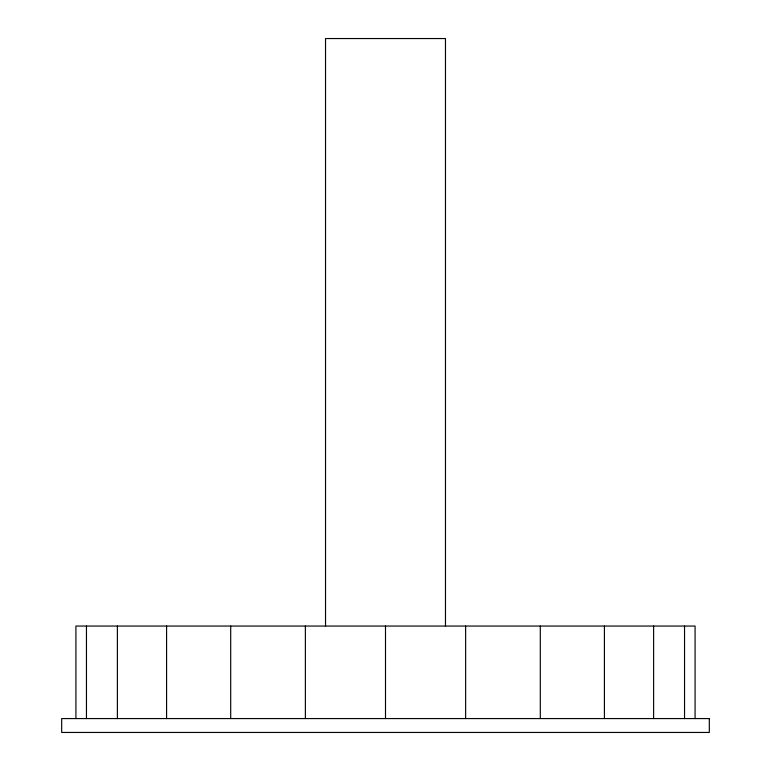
<?xml version="1.0" encoding="UTF-8"?>
<svg xmlns="http://www.w3.org/2000/svg" width="771" height="771" viewBox="0 0 771 771"><rect width="100%" height="100%" fill="white"/><g stroke="black" fill="none" stroke-linecap="round" stroke-linejoin="round"><path stroke-width="1.16" d="M695.085 718.572L695.085 626.052L75.915 626.052L75.915 718.572M684.542 626.052L684.542 718.572M653.615 626.052L653.615 718.572M604.416 626.052L604.416 718.572M540.298 626.052L540.298 718.572M465.626 626.052L465.626 718.572M445.465 626.052L445.465 38.55L325.535 38.55L325.535 626.052M385.5 626.052L385.5 718.572M305.374 626.052L305.374 718.572M230.702 626.052L230.702 718.572M166.584 626.052L166.584 718.572M117.385 626.052L117.385 718.572M86.458 626.052L86.458 718.572M709.32 718.572L61.68 718.572L61.68 732.45L709.32 732.45L709.32 718.572"/></g></svg>
